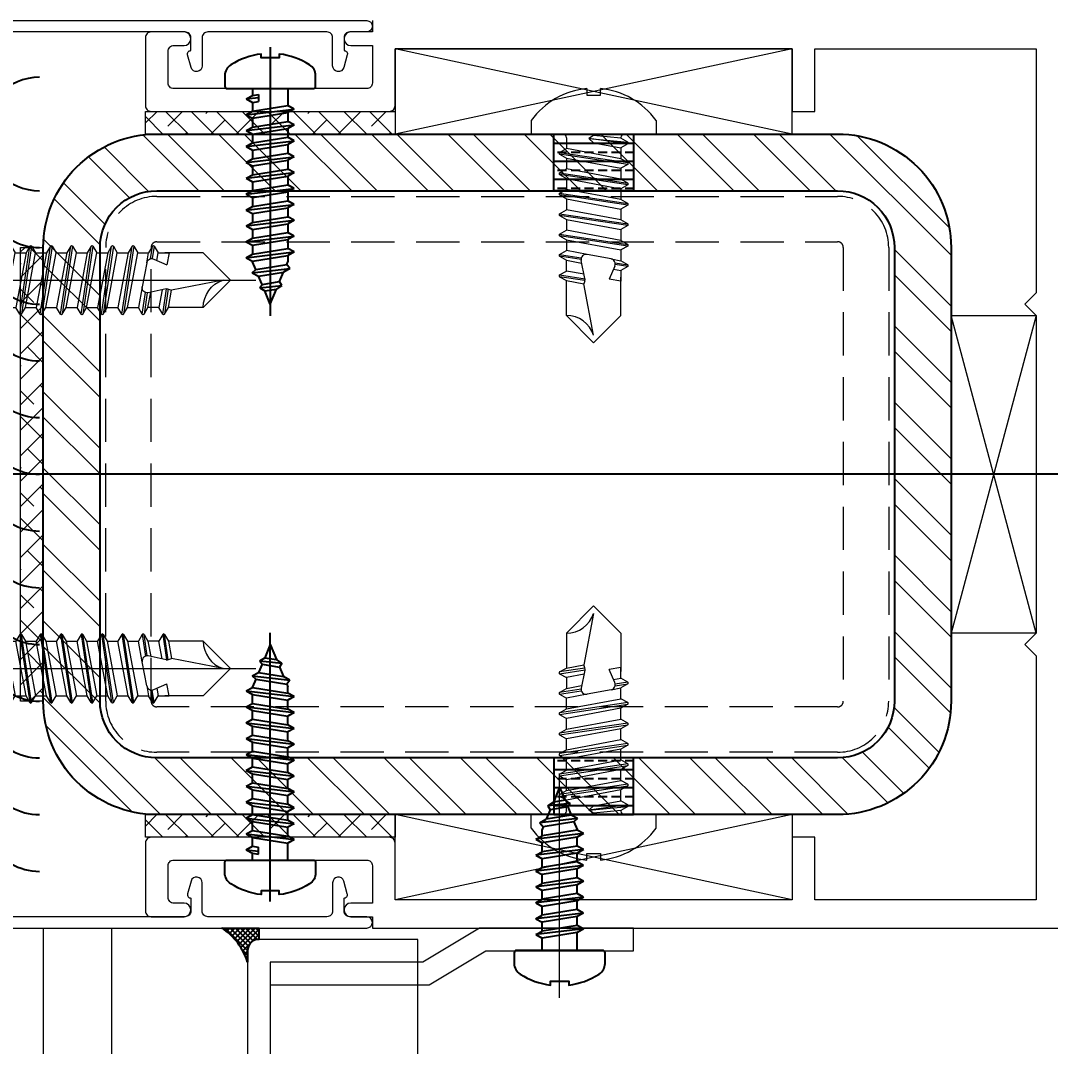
# Model space of a CAD drawing. Extents: x -280168 to 205214, y -148835 to -64913.
# Drawn here: x 51636.2 to 51726.9, y -72361.5 to -72271 of the extents above; entities that cross this region are included whole.
import ezdxf

# ---------------------------------------------------------------- set-up
doc = ezdxf.new("R2010")
doc.units = 0
doc.header["$LTSCALE"] = 1000
doc.header["$MEASUREMENT"] = 0
for name, pattern in [('CENTER', [50.8, 31.75, -6.35, 6.35, -6.35]), ('DASHED', [19.05, 12.7, -6.35]), ('DIVIDE', [1.25, 0.5, -0.25, 0, -0.25, 0, -0.25])]:
    doc.linetypes.add(name, pattern=pattern)
for name, color, linetype in [('2  辅材', 30, 'Continuous'), ('cen', 1, 'CENTER'), ('L18', 1, 'Continuous'), ('PJ1-sec-elev-plan', 4, 'Continuous'), ('尺寸层', 7, 'Continuous'), ('配件层', 4, 'Continuous'), ('附件', 6, 'Continuous')]:
    doc.layers.add(name, color=color, linetype=linetype)
for name, color, linetype, lineweight in [('ALP1_alum.panel', 150, 'Continuous', 20), ('ALP2_hidden', 154, 'DASHED', 13), ('C18', 1, 'CENTER', 13), ('PJ1_accessories', 4, 'Continuous', 13), ('STE1_carbon steel', 66, 'Continuous', 25), ('STE2_hidden', 64, 'DASHED', 13), ('TC1_hatch', 251, 'Continuous', 13), ('XC1_alum.extrusion', 3, 'Continuous', 20), ('螺钉线层', 4, 'Continuous', 9)]:
    doc.layers.add(name, color=color, linetype=linetype, lineweight=lineweight)
doc.styles.add('QHMY', font='STXIHEI_0.TTF', dxfattribs={"width": 0.75})
doc.dimstyles.new('DIM-50', dxfattribs={"dimscale": 50, "dimtxt": 3, "dimasz": 1, "dimexe": 1, "dimexo": 1, "dimgap": 1, "dimtad": 1, "dimdec": 0, "dimzin": 0, "dimdsep": 46, "dimtxsty": 'QHMY', "dimblk": 'ARCHTICK', "dimcen": 0.09, "dimclrd": 1, "dimclre": 1, "dimclrt": 2, "dimazin": 2, "dimtfac": 1, "dimtdec": 0, "dimtix": 1, "dimtmove": 2, "dimatfit": 3, "dimfxl": 0, "dimtolj": 1, "dimtzin": 0, "dimarcsym": 0})

# ---------------------------------------------------------------- blocks, each defined once
blk = doc.blocks.new('*U358')
for p, q in [((-1.55, 0), (-1.55, -0.59)), ((1.55, 0), (1.55, -1.49)), ((-2.11, -0.9), (-1.55, -0.59)), ((-2.11, -0.9), (-1.049, -0.774)), ((-2.11, -0.9), (-1.55, -1.21)), ((-1.55, -0.59), (-1.049, -0.509)), ((-1.049, -0.509), (-1.049, -1.129)), ((-2.11, -2.3), (2.11, -1.8)), ((-1.55, -1.21), (-1.049, -1.129)), ((-1.55, -1.21), (-1.55, -1.99)), ((-1.55, -1.99), (1.55, -1.49)), ((2.11, -1.8), (1.55, -1.49)), ((2.11, -1.8), (1.55, -2.11)), ((-2.11, -2.3), (-1.55, -1.99)), ((-2.11, -2.3), (-1.55, -2.61)), ((-1.55, -2.61), (1.55, -2.11)), ((-1.55, -2.61), (-1.55, -3.39)), ((1.55, -2.11), (1.55, -2.89)), ((-2.11, -3.7), (2.11, -3.2)), ((-2.11, -3.7), (-1.55, -3.39)), ((-1.55, -3.39), (1.55, -2.89)), ((-1.55, -4.01), (1.55, -3.51)), ((2.11, -3.2), (1.55, -2.89)), ((2.11, -3.2), (1.55, -3.51)), ((1.55, -3.51), (1.55, -4.29)), ((-2.11, -3.7), (-1.55, -4.01)), ((-1.55, -4.01), (-1.55, -4.79)), ((-1.55, -4.79), (1.55, -4.29)), ((2.11, -4.6), (1.55, -4.29)), ((-2.11, -5.1), (2.11, -4.6)), ((-2.11, -5.1), (-1.55, -4.79)), ((-2.11, -5.1), (-1.55, -5.41)), ((-1.55, -5.41), (1.55, -4.91)), ((-1.55, -5.41), (-1.55, -6.19)), ((2.11, -4.6), (1.55, -4.91)), ((1.55, -4.91), (1.55, -5.69)), ((-2.11, -6.5), (2.11, -6)), ((-2.11, -6.5), (-1.55, -6.19)), ((-1.55, -6.19), (1.55, -5.69)), ((-1.55, -6.81), (1.55, -6.31)), ((2.11, -6), (1.55, -5.69)), ((2.11, -6), (1.55, -6.31)), ((1.55, -6.31), (1.55, -7.09)), ((-2.11, -6.5), (-1.55, -6.81)), ((-1.55, -6.81), (-1.55, -7.59)), ((-1.55, -7.59), (1.55, -7.09)), ((2.11, -7.4), (1.55, -7.09)), ((-2.11, -7.9), (2.11, -7.4)), ((-2.11, -7.9), (-1.55, -7.59)), ((-2.11, -7.9), (-1.55, -8.21)), ((-1.55, -8.21), (1.55, -7.71)), ((2.11, -7.4), (1.55, -7.71)), ((1.55, -7.71), (1.55, -8.49)), ((-2.11, -9.3), (2.11, -8.8)), ((-2.11, -9.3), (-1.55, -8.99)), ((-1.55, -8.21), (-1.55, -8.99)), ((-1.55, -8.99), (1.55, -8.49)), ((2.11, -8.8), (1.55, -8.49)), ((2.11, -8.8), (1.55, -9.11)), ((-2.11, -9.3), (-1.55, -9.61)), ((-1.55, -9.61), (1.55, -9.11)), ((-1.55, -9.61), (-1.55, -10.39)), ((-1.55, -10.39), (1.55, -9.89)), ((1.55, -9.11), (1.55, -9.89)), ((2.11, -10.2), (1.55, -9.89)), ((-2.11, -10.7), (2.11, -10.2)), ((-2.11, -10.7), (-1.55, -10.39)), ((-2.11, -10.7), (-1.55, -11.01)), ((-1.55, -11.01), (1.55, -10.51)), ((2.11, -10.2), (1.55, -10.51)), ((1.55, -10.51), (1.55, -11.29)), ((-2.11, -12.1), (2.11, -11.6)), ((-2.11, -12.1), (-1.55, -11.79)), ((-1.55, -11.01), (-1.55, -11.79)), ((-1.55, -11.79), (1.55, -11.29)), ((2.11, -11.6), (1.55, -11.29)), ((2.11, -11.6), (1.55, -11.91)), ((-2.11, -12.1), (-1.55, -12.41)), ((-1.55, -12.41), (1.55, -11.91)), ((-1.55, -12.41), (-1.55, -13.19)), ((-1.55, -13.19), (1.55, -12.69)), ((1.55, -11.91), (1.55, -12.69)), ((2.11, -13), (1.55, -12.69)), ((-2.11, -13.5), (2.11, -13)), ((-2.11, -13.5), (-1.55, -13.19)), ((-2.11, -13.5), (-1.55, -13.81)), ((-1.55, -13.81), (1.55, -13.31)), ((2.11, -13), (1.55, -13.31)), ((1.55, -13.31), (1.55, -14.09)), ((-2.11, -14.9), (2.11, -14.4)), ((-1.55, -13.81), (-1.55, -14.59)), ((-1.55, -14.59), (1.55, -14.09)), ((2.11, -14.4), (1.55, -14.09)), ((2.11, -14.4), (1.55, -14.71)), ((-2.11, -14.9), (-1.55, -14.59)), ((-2.11, -14.9), (-1.55, -15.21)), ((-1.55, -15.21), (1.55, -14.71)), ((-1.55, -15.21), (-1.55, -15.258)), ((-1.266, -15.944), (-1.55, -15.258)), ((1.447, -15.507), (1.55, -15.258)), ((1.55, -14.71), (1.55, -15.258)), ((-1.582, -16.237), (1.73, -15.845)), ((-1.582, -16.237), (-1.266, -15.944)), ((-1.582, -16.237), (-1.025, -16.525)), ((-1.266, -15.944), (1.447, -15.507)), ((-1.025, -16.525), (1.172, -16.171)), ((0.826, -17.007), (1.172, -16.171)), ((1.73, -15.845), (1.172, -16.171)), ((1.73, -15.845), (1.447, -15.507)), ((-0.722, -17.257), (-1.025, -16.525)), ((-0.722, -17.257), (0.826, -17.007)), ((1.026, -17.344), (0.826, -17.007)), ((-0.92, -17.567), (-0.722, -17.257)), ((-0.92, -17.567), (1.026, -17.344)), ((-0.92, -17.567), (-0.482, -17.837)), ((-0.482, -17.837), (0.55, -17.671)), ((0, -19), (-0.482, -17.837)), ((0, -19), (0.55, -17.671)), ((1.026, -17.344), (0.55, -17.671))]:
    blk.add_line(p, q)
blk.add_lwpolyline([(4, 0.2), (4, 1.136, 0.257344), (3.471, 2.096, 0.110418), (0.8, 3.051), (0.8, 2.716), (-0.8, 2.716), (-0.8, 3.051, 0.110418), (-3.471, 2.096, 0.257344), (-4, 1.136), (-4, 0.2, 0.414214), (-3.8, 0), (3.8, 0, 0.414214)], format="xyb", close=True)
at = {"layer": 'cen', "ltscale": 2}
blk.add_line((0, 3.671), (0, -20.034), dxfattribs=at)
blk = doc.blocks.new('PT-C-PTZGLSI-ST5.5LST')
at = {"layer": '螺钉线层'}
for p, q in [((-1.2, 5.5), (0, 5.5)), ((0, 5.5), (0, -5.5)), ((-4, 0.59), (-3.425, 0.59)), ((-3.425, 0.59), (-3.425, -0.59)), ((-3.425, -0.59), (-4, -0.59)), ((-1.2, -5.5), (0, -5.5))]:
    blk.add_line(p, q, dxfattribs=at)
for centre, start, end in [((2.793, -0.031), 125.82991, 174.78092), ((2.793, 0.031), 185.21908, 234.17009)]:
    blk.add_arc(centre, 6.821, start, end, dxfattribs=at)
blk = doc.blocks.new('PT-C-PTZGLSI-ST5.5LW')
at = {"layer": '螺钉线层'}
for p, q in [((-0.103, 3.002), (-0.45, 2.4)), ((0.047, 3.002), (0.395, 2.4)), ((-1.405, 2.4), (-0.45, 2.4)), ((0.45, -2.4), (-0.45, 2.4)), ((0.395, 2.4), (1.295, -2.4)), ((-0.505, -2.4), (0.45, -2.4)), ((0.797, -3.002), (0.45, -2.4)), ((0.947, -3.002), (1.295, -2.4))]:
    blk.add_line(p, q, dxfattribs=at)
at = {"layer": '螺钉线层', "color": 6, "linetype": 'Continuous'}
for p, q in [((-0.103, 3.002), (0.797, -3.002)), ((0.947, -3.002), (0.047, 3.002))]:
    blk.add_line(p, q, dxfattribs=at)
at = {"layer": '螺钉线层'}
for centre, start, end in [((-0.028, 2.958), 30, 150), ((0.872, -2.958), 210, 330)]:
    blk.add_arc(centre, 0.0866, start, end, dxfattribs=at)
blk = doc.blocks.new('PT-C-PTZZZGLD-ST5.5LWW')
at = {"layer": '螺钉线层'}
for p, q in [((-7.775, 3.002), (-8.122, 2.4)), ((-7.625, 3.002), (-7.278, 2.4)), ((-5.975, 3.002), (-6.322, 2.4)), ((-5.825, 3.002), (-5.478, 2.4)), ((-9.078, 2.4), (-8.122, 2.4)), ((-7.781, 0.58), (-8.122, 2.4)), ((-7.278, 2.4), (-7.026, 1.057)), ((-6.322, 2.4), (-7.278, 2.4)), ((-6.031, 0.845), (-6.322, 2.4)), ((-2.4, 2.4), (-5.478, 2.4)), ((-5.478, 2.4), (-5.192, 0.879)), ((0, 0), (-2.4, 2.4)), ((-5.66, 0.766), (-7.245, 1.103)), ((-7.385, -1.533), (-7.781, 0.58)), ((-5.468, 0.779), (-5.192, 0.879)), ((-0.66, 0), (-5.192, 0.879)), ((0, 0), (-2.4, -2.4)), ((-7.385, -1.533), (-7.222, -2.4)), ((-6.76, -1.861), (-5.618, -1.354)), ((-6.5, -1.746), (-6.378, -2.4)), ((-5.422, -2.4), (-5.618, -1.354)), ((-8.178, -2.4), (-7.222, -2.4)), ((-6.875, -3.002), (-7.222, -2.4)), ((-6.725, -3.002), (-6.378, -2.4)), ((-6.378, -2.4), (-5.422, -2.4)), ((-2.4, -2.4), (-5.776, -2.4))]:
    blk.add_line(p, q, dxfattribs=at)
at = {"layer": '螺钉线层', "color": 6, "linetype": 'Continuous'}
for p, q in [((-7.775, 3.002), (-7.488, 1.088)), ((-7.342, 1.113), (-7.625, 3.002)), ((-5.975, 3.002), (-5.639, 0.762)), ((-5.491, 0.772), (-5.825, 3.002)), ((-7.042, -1.889), (-6.875, -3.002)), ((-6.725, -3.002), (-6.891, -1.897))]:
    blk.add_line(p, q, dxfattribs=at)
at = {"layer": '螺钉线层'}
for centre, radius, start, end in [((-7.7, 2.958), 0.0866, 30, 150), ((-5.9, 2.958), 0.0866, 30, 150), ((0.125, 2.4), 2.525, 180, 251.88422), ((-7.339, 0.663), 0.45, 77.98318, 190.61966), ((-5.587, 1.108), 0.35, 257.98318, 289.90342), ((-6.943, -1.45), 0.45, 190.61966, 293.95417), ((-6.8, -2.958), 0.0866, 210, 330)]:
    blk.add_arc(centre, radius, start, end, dxfattribs=at)
blk = doc.blocks.new('ST5.5x22自攻自钻')
at = {"layer": '螺钉线层'}
for p, q in [((-8.318, 4.502), (-8.34, 4.502)), ((-8.5, 2.102), (-8.247, 2.526)), ((-8.263, -0.298), (-8.5, 2.102)), ((-8.247, 2.526), (-7.868, 2.102)), ((-7.868, 2.102), (-7.418, -0.298)), ((-8.263, -0.298), (-8.34, -0.298)), ((-7.915, -0.899), (-8.263, -0.298)), ((-7.765, -0.899), (-7.418, -0.298))]:
    blk.add_line(p, q, dxfattribs=at)
at = {"layer": '螺钉线层', "color": 46, "linetype": 'CENTER'}
blk.add_line((-16.212, 2.102), (15.593, 2.102), dxfattribs=at)
at = {"layer": '螺钉线层', "color": 6, "linetype": 'Continuous'}
for p, q in [((-8.247, 2.526), (-7.915, -0.899)), ((-7.765, -0.899), (-8.247, 2.526))]:
    blk.add_line(p, q, dxfattribs=at)
at = {"layer": '螺钉线层'}
for centre, radius, start, end in [((-8.34, 4.802), 0.3, 180, 270), ((-8.34, -0.598), 0.3, 90, 180), ((-7.84, -0.856), 0.0866, 210, 330)]:
    blk.add_arc(centre, radius, start, end, dxfattribs=at)
for name, p in [('PT-C-PTZGLSI-ST5.5LST', (-8.64, 2.102)), ('PT-C-PTZGLSI-ST5.5LW', (-6.913, 2.102)), ('PT-C-PTZGLSI-ST5.5LW', (-5.113, 2.102)), ('PT-C-PTZGLSI-ST5.5LW', (-3.313, 2.102)), ('PT-C-PTZGLSI-ST5.5LW', (-1.513, 2.102)), ('PT-C-PTZGLSI-ST5.5LW', (0.287, 2.102)), ('PT-C-PTZGLSI-ST5.5LW', (2.087, 2.102)), ('PT-C-PTZGLSI-ST5.5LW', (3.887, 2.102)), ('PT-C-PTZZZGLD-ST5.5LWW', (13.36, 2.102))]:
    blk.add_blockref(name, p, dxfattribs=at)
blk = doc.blocks.new('*U375')
at = {"layer": '2  辅材'}
for centre, start in [((1, 0), 180), ((2, 0), 240), ((3, 0), 240), ((4, 0), 240), ((5, 0), 240), ((6, 0), 240), ((7, 0), 240), ((8, 0), 240), ((9, 0), 240), ((10, 0), 240), ((11, 0), 240), ((12, 0), 240), ((13, 0), 240)]:
    blk.add_arc(centre, 1, start, 0, dxfattribs=at)
blk = doc.blocks.new('*U339')
at = {"layer": 'C18', "color": 1, "ltscale": 0.2}
blk.add_line((0, 4.161), (0, -15.599), dxfattribs=at)
at = {"layer": 'L18', "color": 4}
for p, q in [((-1.55, 0), (-1.55, -1.59)), ((1.55, 0), (1.55, -1.09)), ((1.55, -0.31), (1.55, -1.09)), ((-2.11, -1.9), (2.11, -1.4)), ((-2.11, -1.9), (-1.55, -1.59)), ((-1.55, -1.59), (1.55, -1.09)), ((-1.55, -2.21), (1.55, -1.71)), ((2.11, -1.4), (1.55, -1.09)), ((2.11, -1.4), (1.55, -1.71)), ((1.55, -1.71), (1.55, -2.49)), ((-2.11, -1.9), (-1.55, -2.21)), ((-1.55, -2.21), (-1.55, -2.99)), ((-1.55, -2.99), (1.55, -2.49)), ((2.11, -2.8), (1.55, -2.49)), ((-2.11, -3.3), (2.11, -2.8)), ((-2.11, -3.3), (-1.55, -2.99)), ((-2.11, -3.3), (-1.55, -3.61)), ((-1.55, -3.61), (1.55, -3.11)), ((-1.55, -3.61), (-1.55, -4.39)), ((2.11, -2.8), (1.55, -3.11)), ((1.55, -3.11), (1.55, -3.89)), ((-2.11, -4.7), (2.11, -4.2)), ((-2.11, -4.7), (-1.55, -4.39)), ((-1.55, -4.39), (1.55, -3.89)), ((-1.55, -5.01), (1.55, -4.51)), ((2.11, -4.2), (1.55, -3.89)), ((2.11, -4.2), (1.55, -4.51)), ((1.55, -4.51), (1.55, -5.29)), ((-2.11, -4.7), (-1.55, -5.01)), ((-1.55, -5.01), (-1.55, -5.79)), ((-1.55, -5.79), (1.55, -5.29)), ((2.11, -5.6), (1.55, -5.29)), ((-2.11, -6.1), (2.11, -5.6)), ((-2.11, -6.1), (-1.55, -5.79)), ((-2.11, -6.1), (-1.55, -6.41)), ((-1.55, -6.41), (1.55, -5.91)), ((2.11, -5.6), (1.55, -5.91)), ((1.55, -5.91), (1.55, -6.69)), ((-2.11, -7.5), (2.11, -7)), ((-2.11, -7.5), (-1.55, -7.19)), ((-1.55, -6.41), (-1.55, -7.19)), ((-1.55, -7.19), (1.55, -6.69)), ((2.11, -7), (1.55, -6.69)), ((2.11, -7), (1.55, -7.31)), ((-2.11, -7.5), (-1.55, -7.81)), ((-1.55, -7.81), (1.55, -7.31)), ((-1.55, -7.81), (-1.55, -8.59)), ((-1.55, -8.59), (1.55, -8.09)), ((1.55, -7.31), (1.55, -8.09)), ((2.11, -8.4), (1.55, -8.09)), ((-2.11, -8.9), (2.11, -8.4)), ((-2.11, -8.9), (-1.55, -8.59)), ((-2.11, -8.9), (-1.55, -9.21)), ((-1.55, -9.21), (1.55, -8.71)), ((2.11, -8.4), (1.55, -8.71)), ((1.55, -8.71), (1.55, -9.49)), ((-2.11, -10.3), (2.11, -9.8)), ((-1.55, -9.21), (-1.55, -9.99)), ((-1.55, -9.99), (1.55, -9.49)), ((2.11, -9.8), (1.55, -9.49)), ((2.11, -9.8), (1.55, -10.11)), ((-2.11, -10.3), (-1.55, -9.99)), ((-2.11, -10.3), (-1.55, -10.61)), ((-1.55, -10.61), (1.55, -10.11)), ((-1.55, -10.61), (-1.55, -10.658)), ((-1.266, -11.344), (-1.55, -10.658)), ((1.447, -10.907), (1.55, -10.658)), ((1.55, -10.11), (1.55, -10.658)), ((-1.582, -11.637), (1.73, -11.245)), ((-1.582, -11.637), (-1.266, -11.344)), ((-1.582, -11.637), (-1.025, -11.925)), ((-1.266, -11.344), (1.447, -10.907)), ((-1.025, -11.925), (1.172, -11.571)), ((0.826, -12.407), (1.172, -11.571)), ((1.73, -11.245), (1.172, -11.571)), ((1.73, -11.245), (1.447, -10.907)), ((-0.722, -12.657), (-1.025, -11.925)), ((-0.92, -12.967), (-0.722, -12.657)), ((-0.722, -12.657), (0.826, -12.407)), ((1.026, -12.744), (0.826, -12.407)), ((-0.92, -12.967), (1.026, -12.744)), ((-0.92, -12.967), (-0.482, -13.237)), ((-0.482, -13.237), (0.55, -13.071)), ((0, -14.4), (-0.482, -13.237)), ((0, -14.4), (0.55, -13.071)), ((1.026, -12.744), (0.55, -13.071))]:
    blk.add_line(p, q, dxfattribs=at)
blk.add_lwpolyline([(4, 0.2), (4, 1.136, 0.257344), (3.471, 2.096, 0.110418), (0.8, 3.051), (0.8, 2.716), (-0.8, 2.716), (-0.8, 3.051, 0.110418), (-3.471, 2.096, 0.257344), (-4, 1.136), (-4, 0.2, 0.414214), (-3.8, 0), (3.8, 0, 0.414214)], format="xyb", close=True, dxfattribs=at)
blk = doc.blocks.new('*U378')
at = {"layer": 'PJ1-sec-elev-plan'}
h = blk.add_hatch(dxfattribs=at)
h.set_pattern_fill('ANSI37', color=132, scale=0.2, style=0)
h.set_pattern_definition([(45, (0, 0), (-0.2245064, 0.2245064), []), (135, (0, 0), (-0.2245064, -0.2245064), [])])
edge = h.paths.add_edge_path()
edge.add_arc((4.571, -39.2), 5.427, 106.64022, 147.37961)
edge.add_line((0, -36.274), (0, -33))
edge.add_line((0, -33), (1, -33))
edge.add_arc((2, -33), 1, 180, 270)
edge.add_line((2, -34), (3.017, -34))
at = {"layer": 'ALP1_alum.panel'}
blk.add_lwpolyline([(5, -18), (2, -13), (2, 0), (0, 0), (0, -13.554), (3, -18.554), (3, -32), (5, -32), (5, -18)], dxfattribs=at)
blk.add_lwpolyline([(648.573, -19), (1, -19), (1, -33, 0.414214), (2, -34), (648.573, -34)], format="xyb", dxfattribs=at)
at = {"layer": 'ALP2_hidden'}
blk.add_lwpolyline([(3, -19), (3, -32), (648.573, -32)], dxfattribs=at)
at = {"layer": 'PJ1-sec-elev-plan', "color": 132}
blk.add_lwpolyline([(3.017, -34, 0.179655), (0, -36.274), (0, -33), (1, -33, 0.414214), (2, -34), (3.017, -34)], format="xyb", dxfattribs=at)
at = {"extrusion": (0, 0, -1), "xscale": -1, "zscale": -1, "rotation": 90}
blk.add_blockref('*U339', (-1.975, -6.5), dxfattribs=at)
blk = doc.blocks.new('_ArchTick')
at = {"color": 0, "linetype": 'ByBlock', "const_width": 0.4}
blk.add_lwpolyline([(-0.5, -0.5), (0.5, 0.5)], dxfattribs=at)
blk = doc.blocks.new('*D397')
at = {"layer": 'Defpoints', "color": 0, "transparency": 16777216}
for p in [(51588.2, -70893.22), (51848.2, -71611.559), (51588.2, -72332.028)]:
    blk.add_point(p, dxfattribs=at)
at = {"layer": '尺寸层', "color": 1, "lineweight": -2, "transparency": 16777216}
for p, q in [((51588.2, -71293.22), (51588.2, -70843.22)), ((51848.2, -71293.22), (51848.2, -70843.22)), ((51588.2, -70893.22), (51538.2, -70893.22)), ((51848.2, -70893.22), (51588.2, -70893.22)), ((51848.2, -70893.22), (51898.2, -70893.22))]:
    blk.add_line(p, q, dxfattribs=at)
at = {"layer": '尺寸层', "color": 1, "lineweight": -2, "transparency": 16777216, "xscale": 50, "yscale": 50, "zscale": 50}
blk.add_blockref('_ArchTick', (51588.2, -70893.22), dxfattribs=at)
at = {"layer": '尺寸层', "color": 1, "lineweight": -2, "transparency": 16777216, "xscale": 50, "yscale": 50, "zscale": 50, "rotation": 180}
blk.add_blockref('_ArchTick', (51848.2, -70893.22), dxfattribs=at)
at = {"layer": '尺寸层', "color": 2, "transparency": 16777216, "insert": (51718.2, -70766.413), "char_height": 150, "attachment_point": 5, "style": 'QHMY'}
blk.add_mtext('\\A1;260', dxfattribs=at)

msp = doc.modelspace()

# ---------------------------------------------------------------- hatches: boundary and pattern name
at = {"layer": 'PJ1_accessories'}
h = msp.add_hatch(dxfattribs=at)
h.set_pattern_fill('ANSI38', color=256, scale=0.5, angle=90)
h.set_pattern_definition([(135, (55181.2076, -82101.9267), (-1.12253202, -1.12253202), []), (225, (55181.2076, -82101.9267), (-1.12253202, -3.36759605), [3.96875, -2.38125])])
h.paths.add_polyline_path([(51669.2, -72279.028), (51669.2, -72281.028), (51647.2, -72281.028), (51647.2, -72279.028)])
h = msp.add_hatch(dxfattribs=at)
h.set_pattern_fill('ANSI38', color=256, scale=0.5, angle=180)
h.set_pattern_definition([(225, (62761.0988, -70039.0201), (1.12253202, -1.12253202), []), (315, (62761.0988, -70039.0201), (3.36759605, -1.12253202), [3.96875, -2.38125])])
h.paths.add_polyline_path([(51638.2, -72331.028), (51636.2, -72331.028), (51636.2, -72291.028), (51638.2, -72291.028)])
h = msp.add_hatch(dxfattribs=at)
h.set_pattern_fill('ANSI38', color=256, scale=0.5, angle=90)
h.set_pattern_definition([(135, (55181.2076, -82163.9266), (-1.12253202, -1.12253202), []), (225, (55181.2076, -82163.9266), (-1.12253202, -3.36759605), [3.96875, -2.38125])])
h.paths.add_polyline_path([(51669.2, -72341.028), (51669.2, -72343.028), (51647.2, -72343.028), (51647.2, -72341.028)])
at = {"layer": 'STE1_carbon steel'}
h = msp.add_hatch(dxfattribs=at)
h.set_pattern_fill('ANSI33', color=256, scale=0.5, angle=315, style=0)
h.set_pattern_definition([(360, (-853645.9087, 254941.5958), (3e-16, 1.5875), []), (360, (-853645.1149, 254940.802), (3e-16, 1.5875), [0.79375, -0.396875])])
h.paths.add_polyline_path([(51690.2, -72286.028), (51683.2, -72286.028), (51683.2, -72281.028), (51690.2, -72281.028)])
h = msp.add_hatch(dxfattribs=at)
h.set_pattern_fill('ANSI33', color=256, scale=0.5, angle=315, style=0)
h.set_pattern_definition([(360, (-853645.9087, -399563.6517), (8e-16, -1.5875), []), (360, (-853645.1149, -399562.858), (8e-16, -1.5875), [0.79375, -0.396875])])
h.paths.add_polyline_path([(51690.2, -72336.028), (51683.2, -72336.028), (51683.2, -72341.028), (51690.2, -72341.028)])
at = {"layer": 'TC1_hatch'}
h = msp.add_hatch(dxfattribs=at)
h.set_pattern_fill('ANSI32', color=256, angle=90)
h.set_pattern_definition([(135, (51168.2, -81831.028), (-3.367596, -3.367596), []), (135, (51168.2, -81828.783), (-3.367596, -3.367596), [])])
h.paths.add_polyline_path([(51648.2, -72341.028, -0.414214), (51638.2, -72331.028), (51638.2, -72291.028, -0.414214), (51648.2, -72281.028), (51708.2, -72281.028, -0.414214), (51718.2, -72291.028), (51718.2, -72331.028, -0.414214), (51708.2, -72341.028)])
h.paths.add_polyline_path([(51708.2, -72336.028, 0.414214), (51713.2, -72331.028), (51713.2, -72291.028, 0.414214), (51708.2, -72286.028), (51648.2, -72286.028, 0.414214), (51643.2, -72291.028), (51643.2, -72331.028, 0.414214), (51648.2, -72336.028)], flags=16)

# ---------------------------------------------------------------- linework, layer by layer
at = {"layer": 'PJ1_accessories'}
for points in [[(51704.199, -72273.528), (51669.2, -72273.528), (51669.2, -72281.028), (51704.199, -72281.028), (51704.199, -72273.528), (51669.2, -72281.028), (51704.199, -72281.028), (51669.2, -72273.528)], [(51725.699, -72325.028), (51718.2, -72325.028), (51718.2, -72297.028), (51725.699, -72297.028), (51725.699, -72325.028), (51718.2, -72297.028), (51725.699, -72297.028), (51718.2, -72325.028)], [(51704.199, -72348.528), (51669.2, -72348.528), (51669.2, -72341.028), (51704.199, -72341.028), (51704.199, -72348.528), (51669.2, -72341.028), (51704.199, -72341.028), (51669.2, -72348.528)]]:
    msp.add_lwpolyline(points, dxfattribs=at)
for points in [[(51669.2, -72279.028), (51669.2, -72281.028), (51647.2, -72281.028), (51647.2, -72279.028)], [(51638.2, -72331.028), (51636.2, -72331.028), (51636.2, -72291.028), (51638.2, -72291.028)], [(51669.2, -72341.028), (51669.2, -72343.028), (51647.2, -72343.028), (51647.2, -72341.028)]]:
    msp.add_lwpolyline(points, close=True, dxfattribs=at)
at = {"layer": 'STE1_carbon steel'}
for points in [[(51638.2, -72331.028), (51638.2, -72291.028, -0.414214), (51648.2, -72281.028), (51708.2, -72281.028, -0.414214), (51718.2, -72291.028), (51718.2, -72331.028, -0.414214), (51708.2, -72341.028), (51648.2, -72341.028, -0.414214)], [(51643.2, -72331.028), (51643.2, -72291.028, -0.414214), (51648.2, -72286.028), (51708.2, -72286.028, -0.414214), (51713.2, -72291.028), (51713.2, -72331.028, -0.414214), (51708.2, -72336.028), (51648.2, -72336.028, -0.414214)]]:
    msp.add_lwpolyline(points, format="xyb", close=True, dxfattribs=at)
for points in [[(51690.2, -72286.028), (51683.2, -72286.028), (51683.2, -72281.028), (51690.2, -72281.028)], [(51690.2, -72336.028), (51683.2, -72336.028), (51683.2, -72341.028), (51690.2, -72341.028)]]:
    msp.add_lwpolyline(points, close=True, dxfattribs=at)
at = {"layer": 'STE2_hidden'}
for p, q in [((51638.2, -72351.028), (51638.2, -73671.028)), ((51644.2, -72351.028), (51644.2, -73671.028))]:
    msp.add_line(p, q, dxfattribs=at)
at = {"layer": 'STE2_hidden', "ltscale": 0.0003}
for points in [[(51643.7, -72331.028), (51643.7, -72291.028, -0.414214), (51648.2, -72286.528), (51708.2, -72286.528, -0.414214), (51712.7, -72291.028), (51712.7, -72331.028, -0.414214), (51708.2, -72335.528), (51648.2, -72335.528, -0.414214)], [(51647.7, -72331.028), (51647.7, -72291.028, -0.414214), (51648.2, -72290.528), (51708.2, -72290.528, -0.414214), (51708.7, -72291.028), (51708.7, -72331.028, -0.414214), (51708.2, -72331.528), (51648.2, -72331.528, -0.414214)]]:
    msp.add_lwpolyline(points, format="xyb", close=True, dxfattribs=at)
at = {"layer": 'XC1_alum.extrusion', "color": 191}
for points in [[(51652.2, -72275.028, -0.873272), (51651.218, -72275.161), (51650.911, -72274.052, -0.495756), (51651.2, -72273.672), (51651.2, -72272.528, 0.414214), (51650.7, -72272.028), (51619.7, -72272.028, -1), (51619.7, -72271.028), (51666.7, -72271.028, -1), (51666.7, -72272.028), (51665.2, -72272.028, 0.414214), (51664.7, -72272.528), (51664.7, -72273.672, -0.495756), (51664.989, -72274.052), (51664.682, -72275.161, -0.873272), (51663.7, -72275.028), (51663.7, -72272.528, 0.414214), (51663.2, -72272.028), (51652.7, -72272.028, 0.414214), (51652.2, -72272.528)], [(51652.2, -72347.028, 0.873272), (51651.218, -72346.894), (51650.911, -72348.004, 0.495756), (51651.2, -72348.384), (51651.2, -72349.528, -0.414214), (51650.7, -72350.028), (51619.7, -72350.028, 1), (51619.7, -72351.028), (51666.7, -72351.028, 1), (51666.7, -72350.028), (51665.2, -72350.028, -0.414214), (51664.7, -72349.528), (51664.7, -72348.384, 0.495756), (51664.989, -72348.004), (51664.682, -72346.894, 0.873272), (51663.7, -72347.028), (51663.7, -72349.528, -0.414214), (51663.2, -72350.028), (51652.7, -72350.028, -0.414214), (51652.2, -72349.528)]]:
    msp.add_lwpolyline(points, format="xyb", close=True, dxfattribs=at)
at = {"layer": 'XC1_alum.extrusion'}
msp.add_lwpolyline([(51667.2, -72271.028), (51667.2, -72272.028), (51665.3, -72272.028, 1), (51665.3, -72273.228), (51667.2, -72273.228), (51667.2, -72276.528, -0.414214), (51666.7, -72277.028), (51649.7, -72277.028, -0.414214), (51649.2, -72276.528), (51649.2, -72273.728, -0.414214), (51649.7, -72273.228), (51650.6, -72273.228, 1), (51650.6, -72272.028), (51647.7, -72272.028, 0.414214), (51647.2, -72272.528), (51647.2, -72278.528, 0.414214), (51647.7, -72279.028), (51668.7, -72279.028, 0.414214), (51669.2, -72278.528), (51669.2, -72273.528), (51704.199, -72273.528), (51704.199, -72279.028), (51706.199, -72279.028), (51706.199, -72273.528), (51725.7, -72273.528), (51725.7, -72295.028), (51724.7, -72296.028), (51725.7, -72297.028), (51725.7, -72325.028), (51724.7, -72326.028), (51725.7, -72327.028), (51725.7, -72348.528), (51706.199, -72348.528), (51706.199, -72343.028), (51704.199, -72343.028), (51704.199, -72348.528), (51669.2, -72348.528), (51669.2, -72343.528, 0.414214), (51668.7, -72343.028), (51647.7, -72343.028, 0.414214), (51647.2, -72343.528), (51647.2, -72349.528, 0.414214), (51647.7, -72350.028), (51650.6, -72350.028, 1), (51650.6, -72348.828), (51649.7, -72348.828, -0.414214), (51649.2, -72348.328), (51649.2, -72345.528, -0.414214), (51649.7, -72345.028), (51666.7, -72345.028, -0.414214), (51667.2, -72345.528), (51667.2, -72348.828), (51665.3, -72348.828, 1), (51665.3, -72350.028), (51667.2, -72350.028), (51667.2, -72351.028), (51728.2, -72351.028)], format="xyb", dxfattribs=at)
at = {"layer": '螺钉线层', "color": 252, "linetype": 'Continuous'}
for p, q in [((51686.11, -72277.028), (51686.11, -72277.603)), ((51687.29, -72277.603), (51687.29, -72277.028)), ((51686.11, -72277.603), (51687.29, -72277.603)), ((51681.2, -72279.828), (51681.2, -72281.028)), ((51692.2, -72279.828), (51692.2, -72281.028)), ((51681.2, -72281.028), (51692.2, -72281.028)), ((51686.7, -72281.168), (51686.277, -72281.421)), ((51689.1, -72281.405), (51686.7, -72281.168)), ((51684.3, -72281.35), (51684.3, -72281.328)), ((51684.3, -72281.35), (51684.3, -72282.305)), ((51686.277, -72281.421), (51689.701, -72281.753)), ((51689.701, -72281.903), (51686.277, -72281.421)), ((51686.277, -72281.421), (51686.7, -72281.8)), ((51686.7, -72281.8), (51689.1, -72282.25)), ((51689.1, -72281.405), (51689.1, -72281.328)), ((51689.701, -72281.753), (51689.1, -72281.405)), ((51689.701, -72281.903), (51689.1, -72282.25)), ((51683.698, -72282.653), (51684.3, -72282.305)), ((51683.698, -72282.653), (51689.701, -72283.553)), ((51683.698, -72282.803), (51684.3, -72283.15)), ((51689.701, -72283.703), (51683.698, -72282.803)), ((51689.1, -72283.205), (51684.3, -72282.305)), ((51689.1, -72282.25), (51689.1, -72283.205)), ((51684.3, -72283.15), (51684.3, -72284.105)), ((51684.3, -72283.15), (51689.1, -72284.05)), ((51689.701, -72283.553), (51689.1, -72283.205)), ((51689.701, -72283.703), (51689.1, -72284.05)), ((51683.698, -72284.453), (51684.3, -72284.105)), ((51683.698, -72284.453), (51689.701, -72285.353)), ((51683.698, -72284.603), (51684.3, -72284.95)), ((51689.701, -72285.503), (51683.698, -72284.603)), ((51689.1, -72285.005), (51684.3, -72284.105)), ((51689.1, -72284.05), (51689.1, -72285.005)), ((51684.3, -72284.95), (51684.3, -72285.905)), ((51684.3, -72284.95), (51689.1, -72285.85)), ((51689.701, -72285.353), (51689.1, -72285.005)), ((51689.701, -72285.503), (51689.1, -72285.85)), ((51683.698, -72286.253), (51684.3, -72285.905)), ((51683.698, -72286.253), (51689.701, -72287.153)), ((51683.698, -72286.403), (51684.3, -72286.75)), ((51689.701, -72287.303), (51683.698, -72286.403)), ((51689.1, -72286.805), (51684.3, -72285.905)), ((51689.1, -72285.85), (51689.1, -72286.805)), ((51684.3, -72286.75), (51684.3, -72287.705)), ((51684.3, -72286.75), (51689.1, -72287.65)), ((51689.701, -72287.153), (51689.1, -72286.805)), ((51689.701, -72287.303), (51689.1, -72287.65)), ((51683.698, -72288.053), (51684.3, -72287.705)), ((51683.698, -72288.053), (51689.701, -72288.953)), ((51683.698, -72288.203), (51684.3, -72288.55)), ((51689.701, -72289.103), (51683.698, -72288.203)), ((51689.1, -72288.605), (51684.3, -72287.705)), ((51689.1, -72287.65), (51689.1, -72288.605)), ((51684.3, -72288.55), (51684.3, -72289.505)), ((51684.3, -72288.55), (51689.1, -72289.45)), ((51689.701, -72288.953), (51689.1, -72288.605)), ((51689.701, -72289.103), (51689.1, -72289.45)), ((51683.698, -72289.853), (51684.3, -72289.505)), ((51683.698, -72289.853), (51689.701, -72290.753)), ((51683.698, -72290.003), (51684.3, -72290.35)), ((51689.701, -72290.903), (51683.698, -72290.003)), ((51689.1, -72290.405), (51684.3, -72289.505)), ((51689.1, -72289.45), (51689.1, -72290.405)), ((51684.3, -72290.35), (51689.1, -72291.25)), ((51684.3, -72290.35), (51684.3, -72291.305)), ((51689.701, -72290.753), (51689.1, -72290.405)), ((51689.701, -72290.903), (51689.1, -72291.25)), ((51683.698, -72291.653), (51684.3, -72291.305)), ((51683.698, -72291.653), (51685.612, -72291.94)), ((51683.698, -72291.803), (51684.3, -72292.15)), ((51685.586, -72292.086), (51683.698, -72291.803)), ((51686.119, -72291.647), (51684.3, -72291.305)), ((51688.233, -72292.043), (51686.119, -72291.647)), ((51688.233, -72292.043), (51689.1, -72292.205)), ((51689.1, -72291.25), (51689.1, -72292.205)), ((51684.3, -72292.15), (51685.643, -72292.402)), ((51684.3, -72293.105), (51684.3, -72292.15)), ((51685.934, -72293.768), (51685.596, -72292.183)), ((51688.561, -72292.668), (51688.054, -72293.809)), ((51688.446, -72292.928), (51689.1, -72293.05)), ((51688.589, -72292.386), (51689.701, -72292.553)), ((51689.701, -72292.703), (51688.597, -72292.537)), ((51689.701, -72292.553), (51689.1, -72292.205)), ((51689.701, -72292.703), (51689.1, -72293.05)), ((51683.698, -72293.453), (51684.3, -72293.105)), ((51683.698, -72293.453), (51685.938, -72293.789)), ((51683.698, -72293.603), (51684.3, -72293.95)), ((51685.928, -72293.937), (51683.698, -72293.603)), ((51685.855, -72293.397), (51684.3, -72293.105)), ((51689.1, -72294.005), (51688.054, -72293.809)), ((51689.1, -72293.05), (51689.1, -72294.005)), ((51689.1, -72297.028), (51689.1, -72293.652)), ((51684.3, -72297.028), (51684.3, -72293.95)), ((51684.3, -72293.95), (51685.821, -72294.235)), ((51685.921, -72293.96), (51685.821, -72294.235)), ((51686.7, -72298.768), (51685.821, -72294.235)), ((51686.7, -72299.428), (51684.3, -72297.028)), ((51686.7, -72299.428), (51689.1, -72297.028)), ((51686.7, -72322.628), (51684.3, -72325.028)), ((51686.7, -72322.628), (51689.1, -72325.028)), ((51686.7, -72323.288), (51685.821, -72327.82)), ((51684.3, -72325.028), (51684.3, -72328.106)), ((51689.1, -72325.028), (51689.1, -72328.404)), ((51683.698, -72328.453), (51684.3, -72328.106)), ((51685.928, -72328.119), (51683.698, -72328.453)), ((51683.698, -72328.603), (51685.938, -72328.267)), ((51684.3, -72328.106), (51685.821, -72327.82)), ((51685.934, -72328.288), (51685.596, -72329.873)), ((51685.921, -72328.096), (51685.821, -72327.82)), ((51689.1, -72328.05), (51688.054, -72328.247)), ((51688.561, -72329.388), (51688.054, -72328.247)), ((51689.1, -72329.006), (51689.1, -72328.05)), ((51683.698, -72328.603), (51684.3, -72328.95)), ((51685.855, -72328.659), (51684.3, -72328.95)), ((51684.3, -72328.95), (51684.3, -72329.906)), ((51688.446, -72329.128), (51689.1, -72329.006)), ((51689.701, -72329.353), (51689.1, -72329.006)), ((51683.698, -72330.253), (51684.3, -72329.906)), ((51685.586, -72329.97), (51683.698, -72330.253)), ((51683.698, -72330.403), (51685.612, -72330.116)), ((51684.3, -72329.906), (51685.643, -72329.654)), ((51688.233, -72330.013), (51686.119, -72330.409)), ((51688.233, -72330.013), (51689.1, -72329.85)), ((51688.589, -72329.67), (51689.701, -72329.503)), ((51689.701, -72329.353), (51688.597, -72329.519)), ((51689.701, -72329.503), (51689.1, -72329.85)), ((51689.1, -72330.806), (51689.1, -72329.85)), ((51683.698, -72330.403), (51684.3, -72330.75)), ((51686.119, -72330.409), (51684.3, -72330.75)), ((51684.3, -72331.706), (51684.3, -72330.75)), ((51684.3, -72331.706), (51689.1, -72330.806)), ((51689.701, -72331.153), (51689.1, -72330.806)), ((51689.701, -72331.153), (51683.698, -72332.053)), ((51683.698, -72332.203), (51689.701, -72331.303)), ((51683.698, -72332.053), (51684.3, -72331.706)), ((51689.1, -72331.65), (51684.3, -72332.55)), ((51689.701, -72331.303), (51689.1, -72331.65)), ((51689.1, -72332.606), (51689.1, -72331.65)), ((51683.698, -72332.203), (51684.3, -72332.55)), ((51684.3, -72333.506), (51684.3, -72332.55)), ((51684.3, -72333.506), (51689.1, -72332.606)), ((51689.701, -72332.953), (51689.1, -72332.606)), ((51689.701, -72332.953), (51683.698, -72333.853)), ((51683.698, -72334.003), (51689.701, -72333.103)), ((51683.698, -72333.853), (51684.3, -72333.506)), ((51689.1, -72333.45), (51684.3, -72334.35)), ((51689.701, -72333.103), (51689.1, -72333.45)), ((51689.1, -72334.406), (51689.1, -72333.45)), ((51683.698, -72334.003), (51684.3, -72334.35)), ((51684.3, -72335.306), (51684.3, -72334.35)), ((51684.3, -72335.306), (51689.1, -72334.406)), ((51689.701, -72334.753), (51689.1, -72334.406)), ((51689.701, -72334.753), (51683.698, -72335.653)), ((51683.698, -72335.803), (51689.701, -72334.903)), ((51683.698, -72335.653), (51684.3, -72335.306)), ((51689.1, -72335.25), (51684.3, -72336.15)), ((51689.701, -72334.903), (51689.1, -72335.25)), ((51689.1, -72336.206), (51689.1, -72335.25)), ((51683.698, -72335.803), (51684.3, -72336.15)), ((51684.3, -72337.106), (51684.3, -72336.15)), ((51684.3, -72337.106), (51689.1, -72336.206)), ((51689.701, -72336.553), (51689.1, -72336.206)), ((51689.701, -72336.553), (51683.698, -72337.453)), ((51683.698, -72337.603), (51689.701, -72336.703)), ((51683.698, -72337.453), (51684.3, -72337.106)), ((51689.1, -72337.05), (51684.3, -72337.95)), ((51689.701, -72336.703), (51689.1, -72337.05)), ((51689.1, -72338.006), (51689.1, -72337.05)), ((51683.698, -72337.603), (51684.3, -72337.95)), ((51689.701, -72338.353), (51683.698, -72339.253)), ((51684.3, -72338.906), (51684.3, -72337.95)), ((51684.3, -72338.906), (51689.1, -72338.006)), ((51689.701, -72338.353), (51689.1, -72338.006)), ((51683.698, -72339.403), (51689.701, -72338.503)), ((51683.698, -72339.253), (51684.3, -72338.906)), ((51689.1, -72338.85), (51684.3, -72339.75)), ((51689.701, -72338.503), (51689.1, -72338.85)), ((51689.1, -72339.806), (51689.1, -72338.85)), ((51683.698, -72339.403), (51684.3, -72339.75)), ((51684.3, -72340.706), (51684.3, -72339.75)), ((51689.701, -72340.153), (51686.277, -72340.634)), ((51686.7, -72340.256), (51689.1, -72339.806)), ((51689.701, -72340.153), (51689.1, -72339.806)), ((51681.2, -72341.028), (51692.2, -72341.028)), ((51681.2, -72342.228), (51681.2, -72341.028)), ((51684.3, -72340.706), (51684.3, -72340.728)), ((51686.277, -72340.634), (51686.7, -72340.256)), ((51686.277, -72340.634), (51689.701, -72340.303)), ((51686.7, -72340.888), (51686.277, -72340.634)), ((51689.1, -72340.65), (51686.7, -72340.888)), ((51689.701, -72340.303), (51689.1, -72340.65)), ((51689.1, -72340.65), (51689.1, -72340.728)), ((51692.2, -72342.228), (51692.2, -72341.028)), ((51686.11, -72345.028), (51686.11, -72344.453)), ((51686.11, -72344.453), (51687.29, -72344.453)), ((51687.29, -72344.453), (51687.29, -72345.028))]:
    msp.add_line(p, q, dxfattribs=at)
for centre, radius, start, end in [((51686.73, -72283.821), 6.821, 95.21908, 144.17009), ((51686.669, -72283.821), 6.821, 35.82991, 84.78092), ((51684, -72281.328), 0.3, 0, 90), ((51689.4, -72281.328), 0.3, 90, 180), ((51689.658, -72281.828), 0.0866, 300, 60), ((51683.741, -72282.728), 0.0866, 120, 240), ((51689.658, -72283.628), 0.0866, 300, 60), ((51683.741, -72284.528), 0.0866, 120, 240), ((51689.658, -72285.428), 0.0866, 300, 60), ((51683.741, -72286.328), 0.0866, 120, 240), ((51689.658, -72287.228), 0.0866, 300, 60), ((51683.741, -72288.128), 0.0866, 120, 240), ((51689.658, -72289.028), 0.0866, 300, 60), ((51683.741, -72289.928), 0.0866, 120, 240), ((51689.658, -72290.828), 0.0866, 300, 60), ((51683.741, -72291.728), 0.0866, 120, 240), ((51686.036, -72292.089), 0.45, 79.38034, 192.01682), ((51688.15, -72292.485), 0.45, 336.04583, 79.38034), ((51689.658, -72292.628), 0.0866, 300, 60), ((51683.741, -72293.528), 0.0866, 120, 240), ((51685.592, -72293.841), 0.35, 340.09658, 12.01682), ((51684.3, -72299.553), 2.525, 18.11578, 90), ((51684.3, -72322.503), 2.525, 270, 341.88422), ((51685.592, -72328.215), 0.35, 347.98318, 19.90342), ((51683.741, -72328.528), 0.0866, 120, 240), ((51686.036, -72329.967), 0.45, 167.98318, 280.61966), ((51688.15, -72329.571), 0.45, 280.61966, 23.95417), ((51689.658, -72329.428), 0.0866, 300, 60), ((51683.741, -72330.328), 0.0866, 120, 240), ((51689.658, -72331.228), 0.0866, 300, 60), ((51683.741, -72332.128), 0.0866, 120, 240), ((51689.658, -72333.028), 0.0866, 300, 60), ((51683.741, -72333.928), 0.0866, 120, 240), ((51689.658, -72334.828), 0.0866, 300, 60), ((51683.741, -72335.728), 0.0866, 120, 240), ((51689.658, -72336.628), 0.0866, 300, 60), ((51683.741, -72337.528), 0.0866, 120, 240), ((51689.658, -72338.428), 0.0866, 300, 60), ((51683.741, -72339.328), 0.0866, 120, 240), ((51689.658, -72340.228), 0.0866, 300, 60), ((51684, -72340.728), 0.3, 270, 0), ((51689.4, -72340.728), 0.3, 180, 270), ((51686.73, -72338.235), 6.821, 215.82991, 264.78092), ((51686.669, -72338.235), 6.821, 275.21908, 324.17009)]:
    msp.add_arc(centre, radius, start, end, dxfattribs=at)
at = {"layer": '配件层', "color": 1, "linetype": 'DIVIDE', "ltscale": 20}
msp.add_line((51742.961, -72311.028), (51547.343, -72311.028), dxfattribs=at)

# ---------------------------------------------------------------- block references
at = {"xscale": 5.000000000001624, "yscale": 5.000000000001624, "zscale": 5.000000000001624, "rotation": 270}
msp.add_blockref('*U375', (51637.866, -72276.028), dxfattribs=at)
at = {"ltscale": 5, "xscale": -1, "rotation": 180}
msp.add_blockref('ST5.5x22自攻自钻', (51641.34, -72291.81), dxfattribs=at)
at = {"ltscale": 5}
msp.add_blockref('ST5.5x22自攻自钻', (51641.34, -72330.246), dxfattribs=at)
at = {"layer": '尺寸层', "color": 1, "rotation": 270}
msp.add_blockref('*U378', (51690.2, -72351.028), dxfattribs=at)
at = {"layer": '附件'}
msp.add_blockref('*U358', (51658.2, -72277.028), dxfattribs=at)
at = {"layer": '附件', "xscale": -1, "rotation": 180}
msp.add_blockref('*U358', (51658.2, -72345.028), dxfattribs=at)

# ---------------------------------------------------------------- dimensions: what is measured, and where the dimension line sits
at = {"layer": '尺寸层'}
dim = msp.add_linear_dim(base=(51588.2, -70893.22), p1=(51848.2, -71611.559), p2=(51588.2, -72332.028), angle=180, dimstyle='DIM-50', override={"dimfxl": 8}, dxfattribs=at)
dim.commit()
dim.dimension.update_dxf_attribs({"geometry": '*D397', "text_midpoint": (51718.2, -70766.413)})

doc.saveas('drawing.dxf')
